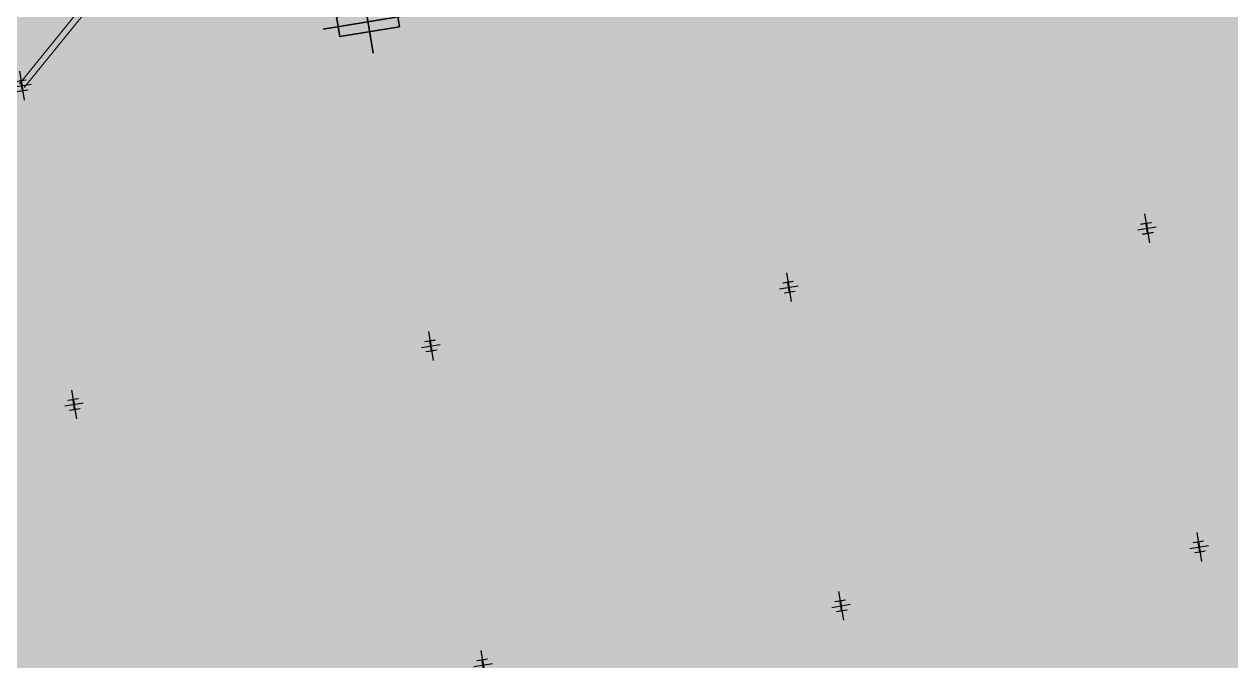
# Model space of a CAD drawing. Header units: metres. Extents: x 2 to 659295185, y -28 to 1124222152.
# Drawn here: x 655479.52 to 655509.44, y 1126763.71 to 1126779.49 of the extents above; entities that cross this region are included whole.
import ezdxf

# ---------------------------------------------------------------- set-up
doc = ezdxf.new("R2010")
doc.units = ezdxf.units.M
doc.header["$MEASUREMENT"] = 0
doc.linetypes.add('CONTINUA', pattern=[0])
doc.linetypes.add('DASHDOT', pattern=[1, 0.5, -0.25, 0, -0.25])
doc.layers.get('0').update_dxf_attribs({"linetype": 'CONTINUOUS'})
doc.layers.add('A-PARED', color=2, linetype='CONTINUA')
for name, color, linetype, lineweight in [('CCSM_C1_CUERPO A$0$A-PARED', 2, 'CONTINUOUS', 0), ('CCSM_XREF ESTRUCTURA15$0$E-CA-COLUMNA', 2, 'CONTINUOUS', 35), ('LOCALES ASIGNADOS', 41, 'DASHDOT', 0)]:
    doc.layers.add(name, color=color, linetype=linetype, lineweight=lineweight)

# ---------------------------------------------------------------- blocks, each defined once
blk = doc.blocks.new('CCSM_XREF ESTRUCTURA15$0$COLUM REC 150x50mid')
at = {"color": 5}
for p, q in [((0, 1.124), (0, -1.124)), ((-0.789, 0), (0.789, 0))]:
    blk.add_line(p, q, dxfattribs=at)
blk.add_lwpolyline([(-0.25, 0.75), (-0.25, -0.75), (0.25, -0.75), (0.25, 0.75)], close=True)
blk = doc.blocks.new('Columna')
at = {"layer": 'A-PARED', "color": 0, "linetype": 'DASHDOT', "ltscale": 1.5}
blk.add_line((492.48, -544.392), (492.48, -543.668), dxfattribs=at)
at = {"layer": 'A-PARED', "color": 0, "linetype": 'DASHDOT'}
blk.add_line((492.713, -544.03), (492.246, -544.03), dxfattribs=at)
at = {"layer": 'A-PARED', "color": 6, "ltscale": 0.01}
blk.add_lwpolyline([(492.605, -544.16), (492.355, -544.16), (492.355, -544.15), (492.475, -544.15), (492.475, -543.91), (492.355, -543.91), (492.355, -543.9), (492.605, -543.9), (492.605, -543.91), (492.485, -543.91), (492.485, -544.15), (492.605, -544.15)], close=True, dxfattribs=at)

msp = doc.modelspace()

# ---------------------------------------------------------------- hatches: boundary and pattern name
at = {"layer": 'LOCALES ASIGNADOS'}
msp.add_hatch(color=256, dxfattribs=at).paths.add_polyline_path([(655552.0475, 1126766.2036), (655481.9173, 1126797.9895), (655477.5131, 1126790.9099), (655473.5315, 1126784.2823), (655468.8767, 1126776.1437), (655463.5388, 1126766.3475), (655461.3917, 1126762.2727), (655460.3726, 1126760.2599), (655457.5102, 1126754.5906), (655453.7975, 1126746.8941), (655450.9417, 1126740.6836), (655446.1355, 1126729.7442), (655441.9098, 1126719.3699), (655440.9385, 1126716.7924), (655462.8638, 1126708.3455), (655463.9885, 1126701.2842), (655471.536, 1126655.2372), (655553.5835, 1126668.8883), (655553.0078, 1126672.4046), (655567.0451, 1126674.7032)])

# ---------------------------------------------------------------- linework, layer by layer
at = {"layer": 'CCSM_C1_CUERPO A$0$A-PARED', "lineweight": 5}
for p, q in [((655479.4066, 1126778.0059), (655486.9986, 1126787.3855)), ((655479.5232, 1126777.9115), (655487.0073, 1126787.1579))]:
    msp.add_line(p, q, dxfattribs=at)
for radius, start in [(466.1962, 147.600118), (466.3462, 147.621322)]:
    msp.add_arc((655875.6654, 1126548.1328), radius, start, 155.41887, dxfattribs=at)

# ---------------------------------------------------------------- block references
at = {"layer": 'A-PARED', "color": 5, "lineweight": 5, "ltscale": 0.01, "rotation": 189.308592857049}
for p in [(656053.4571, 1126320.7524), (656081.3558, 1126317.2186), (656072.4749, 1126315.7591), (656063.5979, 1126314.304), (656054.7517, 1126312.8541), (656082.6498, 1126309.3239), (656073.769, 1126307.8644), (656064.8934, 1126306.4006)]:
    msp.add_blockref('Columna', p, dxfattribs=at)
at = {"layer": 'CCSM_XREF ESTRUCTURA15$0$E-CA-COLUMNA', "lineweight": 5, "xscale": -1, "rotation": 99.30859275615718}
msp.add_blockref('CCSM_XREF ESTRUCTURA15$0$COLUM REC 150x50mid', (655488.0463, 1126779.5447), dxfattribs=at)

doc.saveas('drawing.dxf')
